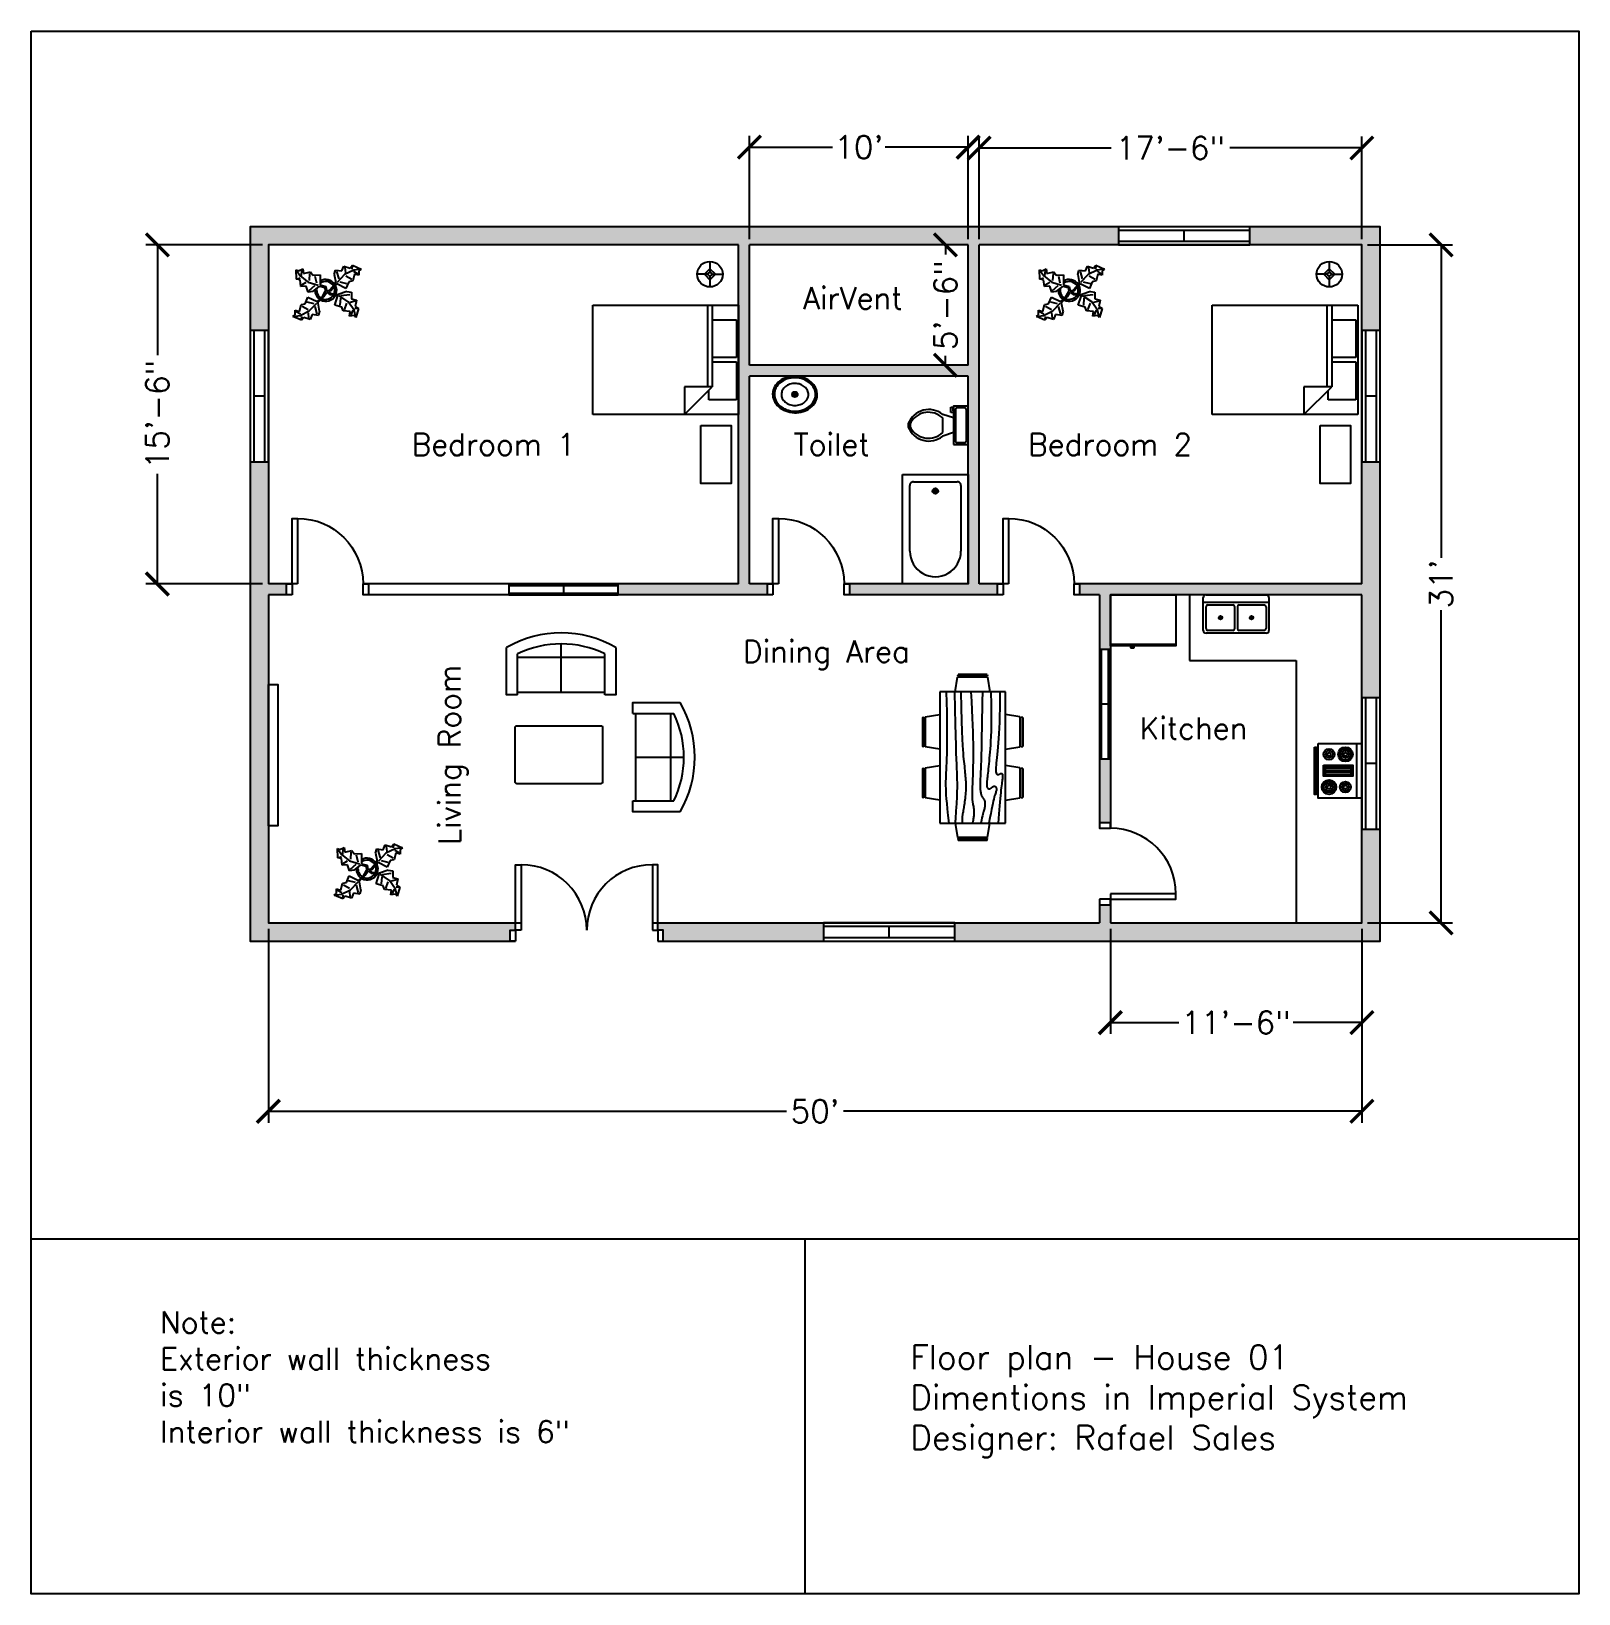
# Model space of a CAD drawing. Header units: inches. Extents: x 2184 to 3034, y 909 to 1766.
import ezdxf

# ---------------------------------------------------------------- set-up
doc = ezdxf.new("R2010")
doc.units = ezdxf.units.IN
for name, color, linetype in [('Blocks', 4, 'Continuous'), ('Dim', 21, 'Continuous'), ('Door', 6, 'Continuous'), ('Hatches', 3, 'Continuous'), ('Text', 2, 'Continuous'), ('Window', 30, 'Continuous')]:
    doc.layers.add(name, color=color, linetype=linetype)
doc.styles.get("Standard").update_dxf_attribs({"font": 'simplex.shx'})
doc.dimstyles.new('Dim', dxfattribs={"dimscale": 5, "dimtxt": 2.5, "dimasz": 2.5, "dimexe": 1.25, "dimexo": 0.625, "dimtad": 0, "dimlunit": 4, "dimtxsty": 'Standard', "dimblk": 'ARCHTICK', "dimcen": 2.5, "dimadec": 0, "dimazin": 0, "dimtfac": 1, "dimtmove": 0, "dimatfit": 3, "dimfxl": 1, "dimarcsym": 0})

# ---------------------------------------------------------------- blocks, each defined once
blk = doc.blocks.new('Door2')
at = {"layer": 'Door'}
for points in [[(-78, 6), (-81, 6), (-81, 42), (-78, 42)], [(-6, 6), (-3, 6), (-3, 42), (-6, 42)], [(-81, 0), (-84, 0), (-84, 6), (-81, 6)], [(-3, 0), (0, 0), (0, 6), (-3, 6)]]:
    blk.add_lwpolyline(points, close=True, dxfattribs=at)
for centre, start, end in [((-78, 6), 0, 90), ((-6, 6), 90, 180)]:
    blk.add_arc(centre, 36, start, end, dxfattribs=at)
blk = doc.blocks.new('Window2')
at = {"layer": 'Window'}
for p, q in [((0, 10), (-72, 10)), ((-72, 10), (-72, 0)), ((0, 0), (0, 10)), ((0, 8), (-72, 8)), ((-72, 2), (0, 2)), ((-72, 0), (0, 0)), ((-36, 2), (-36, 8))]:
    blk.add_line(p, q, dxfattribs=at)
blk = doc.blocks.new('Door1')
at = {"layer": 'Door'}
for points in [[(-6, 6), (-3, 6), (-3, 42), (-6, 42)], [(-45, 0), (-42, 0), (-42, 6), (-45, 6)], [(-3, 0), (0, 0), (0, 6), (-3, 6)]]:
    blk.add_lwpolyline(points, close=True, dxfattribs=at)
blk.add_arc((-6, 6), 36, 90, 180, dxfattribs=at)
blk = doc.blocks.new('Window1')
at = {"layer": 'Window'}
for p, q in [((0, 6), (-60, 6)), ((-60, 6), (-60, 0)), ((0, 5), (-60, 5)), ((-60, 1), (0, 1)), ((-60, 0), (0, 0)), ((-30, 5), (-30, 1)), ((0, 0), (0, 6))]:
    blk.add_line(p, q, dxfattribs=at)
blk = doc.blocks.new('Bath Tub - 26 x 60 in.')
for p, q in [((9, -17), (9, -19)), ((8, -18), (10, -18))]:
    blk.add_line(p, q)
blk.add_lwpolyline([(0, -36), (0, 0), (60, 0), (60, -36)], close=True)
for points in [[(4, -30), (4, -6)], [(6, -4), (42, -4)], [(42, -32), (6, -32)]]:
    blk.add_lwpolyline(points)
for radius in [1.5, 1]:
    blk.add_circle((9, -18), radius)
for centre, radius, start, end in [((5.75, -5.75), 1.77, 81.8699, 188.1301), ((42, -18), 14, 270, 90), ((5.75, -30.25), 1.77, 171.8699, 278.1301)]:
    blk.add_arc(centre, radius, start, end)
blk = doc.blocks.new('Toilet - top')
for p, q in [((-10, -8.5), (-8, -8.5)), ((-10, -9.5), (-10, -8.5)), ((-8, -8.5), (-8, -8)), ((-7, -8), (-7, -9.5)), ((-4, -8), (-6, -14)), ((4, -8), (6, -14)), ((9.5, -6), (9.5, -2)), ((-7, -9.5), (-10, -9.5)), ((4, -14), (-4, -14))]:
    blk.add_line(p, q)
blk.add_lwpolyline([(10.5, -8), (10.5, 0), (-10.5, 0), (-10.5, -8)], close=True)
for points in [[(-9.5, -2), (-9.5, -6)], [(8.5, -1), (-8.5, -1)], [(-8.5, -7), (8.5, -7)]]:
    blk.add_lwpolyline(points)
for centre, radius, start, end in [((-8.62, -1.88), 0.884, 81.8699, 188.1301), ((-8.62, -6.12), 0.884, 171.8699, 278.1301), ((8.62, -1.88), 0.884, 351.8699, 98.1301), ((8.62, -6.12), 0.884, 261.8699, 8.1301), ((3.52, -21.58), 12.17, 141.46911, 247.97143), ((4.2, -21.82), 11.33, 136.36773, 238.94682), ((-3.52, -21.58), 12.17, 292.02843, 38.53071), ((-4.2, -21.82), 11.33, 301.05301, 43.63209), ((0, -27.88), 4, 245.73182, 294.26817), ((0, -29), 4, 254.86053, 285.13947)]:
    blk.add_arc(centre, radius, start, end)
blk = doc.blocks.new('Sink - Oval top')
for p, q in [((-1, 0), (1, 0)), ((0, 1), (0, -1))]:
    blk.add_line(p, q)
at = {"linetype": 'Continuous'}
for points in [[(-12.23, 0.39, 0.117634), (-11.46, -3.36, 0.104469), (-8.88, -6.8, 0.090016), (-5.08, -9.07, 0.08192), (-0.32, -10.02, 0.08192), (4.49, -9.38, 0.090016), (8.42, -7.36, 0.104469), (11.22, -4.09, 0.117634), (12.23, -0.39, 0.117634), (11.46, 3.36, 0.104469), (8.88, 6.8, 0.090016), (5.08, 9.07, 0.08192), (0.32, 10.02, 0.08192), (-4.49, 9.38, 0.090016), (-8.42, 7.36, 0.104469), (-11.22, 4.09, 0.117634)], [(-11.29, 0.16, 0.118622), (-10.52, -3.25, 0.104678), (-8.07, -6.36, 0.089562), (-4.54, -8.37, 0.081185), (-0.13, -9.15, 0.081185), (4.3, -8.49, 0.089562), (7.89, -6.58, 0.104678), (10.42, -3.55, 0.118622), (11.29, -0.16, 0.118622), (10.52, 3.25, 0.104678), (8.07, 6.36, 0.089562), (4.54, 8.37, 0.081185), (0.13, 9.15, 0.081185), (-4.3, 8.49, 0.089562), (-7.89, 6.58, 0.104678), (-10.42, 3.55, 0.118622)], [(-7.42, 0.08, 0.118283), (-6.91, -2.17, 0.104607), (-5.29, -4.21, 0.089718), (-2.97, -5.53, 0.081436), (-0.07, -6.04, 0.081436), (2.84, -5.59, 0.089718), (5.2, -4.33, 0.104607), (6.86, -2.32, 0.118283), (7.42, -0.08, 0.118283), (6.91, 2.17, 0.104607), (5.29, 4.21, 0.089718), (2.97, 5.53, 0.081436), (0.07, 6.04, 0.081436), (-2.84, 5.59, 0.089718), (-5.2, 4.33, 0.104607), (-6.86, 2.32, 0.118283)]]:
    blk.add_lwpolyline(points, format="xyb", close=True, dxfattribs=at)
for radius in [1.5, 1]:
    blk.add_circle((0, 0), radius)
blk = doc.blocks.new('Dining Set - 36 x 72 in.')
at = {"linetype": 'Continuous'}
for p, q in [((-22.2343, 26.00059), (-23.4847, 17.99762)), ((-22.2304, 26), (-5.7608, 26)), ((-22, 27.5), (-22.1562, 26.50042)), ((-5.8416, 26.5), (-22.1534, 26.5)), ((-22, 27.5), (-6, 27.5)), ((-5.8437, 26.49966), (-6, 27.5)), ((-4.5152, 17.99762), (-5.7655, 25.99926)), ((5.7657, 26.00059), (4.5153, 17.99762)), ((5.7696, 26), (22.2392, 26)), ((6, 27.5), (5.8438, 26.50042)), ((22.1584, 26.5), (5.8466, 26.5)), ((6, 27.5), (22, 27.5)), ((22.1563, 26.49966), (22, 27.5)), ((23.4848, 17.99762), (22.2345, 25.99926)), ((36, 18), (-36, 18)), ((-36, 18), (-36, -18)), ((36, -18), (36, 18)), ((-44.0006, 8.23428), (-35.9976, 9.48474)), ((44.0006, 8.23428), (35.9976, 9.48474)), ((-45.5, 8), (-44.5004, 8.15617)), ((-45.5, 8), (-45.5, -8)), ((-44.5, -8.15843), (-44.5, 8.15338)), ((-44, 8.23041), (-44, -8.23915)), ((44, 8.23041), (44, -8.23915)), ((44.5, -8.15843), (44.5, 8.15338)), ((45.5, 8), (44.5005, 8.15617)), ((45.5, 8), (45.5, -8)), ((-44.4997, -8.15631), (-45.5, -8)), ((-35.9976, -9.48476), (-43.9993, -8.2345)), ((35.9976, -9.48476), (43.9993, -8.2345)), ((44.4997, -8.15631), (45.5, -8)), ((-36, -18), (36, -18)), ((-22.2343, -26.0006), (-23.4847, -17.99762)), ((-4.5152, -17.99762), (-5.7655, -25.99928)), ((5.7657, -26.0006), (4.5153, -17.99762)), ((23.4848, -17.99762), (22.2345, -25.99928)), ((-22.2304, -26), (-5.7608, -26)), ((-22, -27.5), (-22.1562, -26.50044)), ((-5.8416, -26.5), (-22.1534, -26.5)), ((-22, -27.5), (-6, -27.5)), ((-5.8437, -26.49967), (-6, -27.5)), ((5.7696, -26), (22.2392, -26)), ((6, -27.5), (5.8438, -26.50044)), ((22.1584, -26.5), (5.8466, -26.5)), ((6, -27.5), (22, -27.5)), ((22.1563, -26.49967), (22, -27.5))]:
    blk.add_line(p, q, dxfattribs=at)
for points in [[(-36, 15), (-31.1772, 14.97754), (-26.8079, 14.91406), (-22.8538, 14.81543), (-19.276, 14.6875), (-16.0362, 14.53613), (-13.0957, 14.36718), (-10.4159, 14.18652), (-7.9583, 14), (-5.6904, 13.81315), (-3.6035, 13.63021), (-1.6954, 13.45508), (0.0365, 13.29166), (1.5945, 13.14388), (2.9811, 13.01562), (4.1988, 12.9108), (5.25, 12.83333), (6.1393, 12.78613), (6.8802, 12.76823), (7.4883, 12.77767), (7.9792, 12.8125), (8.3685, 12.87077), (8.6719, 12.95052), (8.9049, 13.0498), (9.0833, 13.16666), (9.2205, 13.29899), (9.3216, 13.44401), (9.3895, 13.59879), (9.4271, 13.76041), (9.4373, 13.92594), (9.4232, 14.09245), (9.3875, 14.257), (9.3333, 14.41666), (9.2638, 14.56917), (9.1836, 14.71484), (9.0975, 14.85465), (9.0104, 14.98958), (8.9272, 15.1206), (8.8529, 15.2487), (8.7922, 15.37483), (8.75, 15.5), (8.7305, 15.62467), (8.7344, 15.74739), (8.7617, 15.86621), (8.8125, 15.97916), (8.8867, 16.08431), (8.9844, 16.17968), (9.1055, 16.26334), (9.25, 16.33333), (9.4189, 16.38802), (9.6172, 16.42708), (9.8506, 16.45052), (10.125, 16.45833), (10.4463, 16.45052), (10.8203, 16.42708), (11.2529, 16.38802), (11.75, 16.33333), (12.3184, 16.26318), (12.9694, 16.17838), (13.7151, 16.07991), (14.5677, 15.96875), (15.5395, 15.84586), (16.6426, 15.71224), (17.8893, 15.56884), (19.2917, 15.41666), (20.859, 15.25667), (22.5879, 15.08984), (24.4721, 14.91715), (26.5052, 14.73958), (28.6809, 14.5581), (30.9929, 14.3737), (33.4347, 14.18733), (36, 14)], [(-36, 10), (-28.9766, 10.14274), (-23.1725, 10.20442), (-18.4241, 10.19775), (-14.5677, 10.13541), (-11.4399, 10.03011), (-8.877, 9.89453), (-6.7154, 9.74137), (-4.7917, 9.58333), (-2.9698, 9.43082), (-1.2246, 9.28515), (0.4415, 9.14534), (2.026, 9.01041), (3.5266, 8.87939), (4.9408, 8.7513), (6.266, 8.62516), (7.5, 8.5), (8.6411, 8.37549), (9.6914, 8.2539), (10.6538, 8.13818), (11.5312, 8.03125), (12.3267, 7.93603), (13.043, 7.85547), (13.6831, 7.79248), (14.25, 7.75), (14.7471, 7.7303), (15.1797, 7.73307), (15.5537, 7.75732), (15.875, 7.80208), (16.1494, 7.86637), (16.3828, 7.94922), (16.5811, 8.04964), (16.75, 8.16666), (16.8944, 8.29915), (17.0143, 8.44531), (17.1089, 8.60319), (17.1771, 8.77083), (17.218, 8.94629), (17.2305, 9.1276), (17.2137, 9.31282), (17.1667, 9.5), (17.0895, 9.6875), (16.987, 9.875), (16.8649, 10.0625), (16.7292, 10.25), (16.5856, 10.4375), (16.4401, 10.625), (16.2985, 10.8125), (16.1667, 11), (16.05, 11.18733), (15.9518, 11.3737), (15.8752, 11.5581), (15.8229, 11.73958), (15.798, 11.91715), (15.8034, 12.08984), (15.842, 12.25667), (15.9167, 12.41666), (16.0295, 12.56836), (16.1784, 12.70833), (16.3605, 12.83268), (16.5729, 12.9375), (16.8127, 13.01888), (17.0768, 13.07291), (17.3625, 13.0957), (17.6667, 13.08333), (17.9894, 13.03312), (18.3418, 12.94726), (18.7382, 12.82918), (19.1927, 12.68229), (19.7195, 12.51001), (20.3327, 12.31575), (21.0465, 12.10294), (21.875, 11.875), (22.8357, 11.63354), (23.959, 11.37304), (25.2786, 11.08618), (26.8282, 10.76562), (28.6414, 10.40405), (30.752, 9.99414), (33.1936, 9.52856), (36, 9)], [(-36, 5.5), (-30.7157, 5.3348), (-26.069, 5.20963), (-21.9946, 5.11767), (-18.4271, 5.05208), (-15.3009, 5.00602), (-12.5508, 4.97265), (-10.1112, 4.94515), (-7.9167, 4.91666), (-5.909, 4.88167), (-4.0586, 4.83984), (-2.3429, 4.79215), (-0.7396, 4.73958), (0.7739, 4.6831), (2.22, 4.6237), (3.6213, 4.56233), (5, 4.5), (6.373, 4.43782), (7.7344, 4.3776), (9.0723, 4.32129), (10.375, 4.27083), (11.6309, 4.22819), (12.8281, 4.19531), (13.9551, 4.17415), (15, 4.16666), (15.954, 4.17448), (16.819, 4.19791), (17.6001, 4.23698), (18.3021, 4.29166), (18.9299, 4.36198), (19.4883, 4.44791), (19.9823, 4.54948), (20.4167, 4.66666), (20.7969, 4.79899), (21.1302, 4.94401), (21.4245, 5.09879), (21.6875, 5.26041), (21.9271, 5.42594), (22.1511, 5.59245), (22.3672, 5.757), (22.5834, 5.91666), (22.8065, 6.06868), (23.0404, 6.21093), (23.2879, 6.34147), (23.5521, 6.45833), (23.8358, 6.55957), (24.142, 6.64323), (24.4735, 6.70735), (24.8334, 6.75), (25.2235, 6.76969), (25.642, 6.76692), (26.0858, 6.74267), (26.5521, 6.69791), (27.0379, 6.63362), (27.5404, 6.55078), (28.0565, 6.45036), (28.5834, 6.33333), (29.1242, 6.19987), (29.7071, 6.04687), (30.3661, 5.87044), (31.1354, 5.66666), (32.0493, 5.43164), (33.142, 5.16146), (34.4475, 4.85221), (36, 4.5)], [(-36, -1), (-30.7915, -0.6591), (-26.0195, -0.38216), (-21.6519, -0.16284), (-17.6563, 0.00521), (-14.0005, 0.12833), (-10.6523, 0.21289), (-7.5796, 0.26522), (-4.75, 0.29166), (-2.134, 0.29793), (0.2878, 0.28711), (2.5317, 0.26163), (4.6146, 0.22396), (6.5529, 0.17651), (8.3633, 0.12174), (10.0623, 0.06209), (11.6667, 0), (13.1899, -0.06201), (14.6341, -0.1211), (15.9982, -0.17432), (17.2813, -0.21875), (18.4823, -0.25147), (19.6003, -0.26953), (20.6343, -0.27002), (21.5834, -0.25), (22.4481, -0.20768), (23.2357, -0.14584), (23.9549, -0.06836), (24.6146, 0.02083), (25.2235, 0.11784), (25.7904, 0.21875), (26.3241, 0.31966), (26.8334, 0.41666), (27.3265, 0.50618), (27.8099, 0.58593), (28.2894, 0.65397), (28.7709, 0.70833), (29.2601, 0.74707), (29.763, 0.76823), (30.2855, 0.76985), (30.8334, 0.75), (31.4088, 0.70784), (31.9994, 0.64713), (32.589, 0.57275), (33.1615, 0.48958), (33.7008, 0.4025), (34.1908, 0.3164), (34.6153, 0.23616), (34.9584, 0.16666), (35.2099, 0.11165), (35.3848, 0.07031), (35.504, 0.04069), (35.5886, 0.02083), (35.6594, 0.00879), (35.7377, 0.0026), (35.8442, 0.00032), (36, 0)], [(-36, -6.5), (-27.1843, -6.31267), (-20.084, -6.1263), (-14.469, -5.9419), (-10.1094, -5.76042), (-6.7752, -5.58285), (-4.2363, -5.41016), (-2.2629, -5.24333), (-0.625, -5.08334), (0.8708, -4.93099), (2.2715, -4.78646), (3.5872, -4.64974), (4.8281, -4.52084), (6.0046, -4.39974), (7.127, -4.28646), (8.2053, -4.18099), (9.25, -4.08334), (10.2705, -3.99382), (11.2734, -3.91407), (12.2647, -3.84603), (13.25, -3.79167), (14.2354, -3.75293), (15.2266, -3.73177), (16.2295, -3.73015), (17.25, -3.75), (18.2912, -3.79248), (19.3451, -3.85547), (20.4009, -3.93604), (21.4479, -4.03125), (22.4754, -4.13819), (23.4727, -4.25391), (24.4289, -4.37549), (25.3334, -4.5), (26.1785, -4.62492), (26.9694, -4.74935), (27.7145, -4.87281), (28.4219, -4.99479), (29.1, -5.11483), (29.7572, -5.23242), (30.4016, -5.34709), (31.0417, -5.45834), (31.6837, -5.56437), (32.3262, -5.65821), (32.9658, -5.73153), (33.599, -5.77604), (34.2224, -5.78345), (34.8327, -5.74545), (35.4264, -5.65373), (36, -5.5)], [(-36, -10), (-26.4022, -9.81299), (-18.4675, -9.62891), (-11.9839, -9.45069), (-6.7396, -9.28125), (-2.5226, -9.12354), (0.8789, -8.98047), (3.6769, -8.85498), (6.0833, -8.75), (8.2767, -8.66765), (10.3021, -8.60677), (12.1712, -8.56543), (13.8958, -8.54167), (15.4876, -8.53353), (16.9583, -8.53907), (18.3197, -8.55632), (19.5834, -8.58334), (20.7616, -8.61841), (21.8685, -8.66081), (22.9188, -8.71004), (23.9271, -8.76563), (24.9081, -8.82707), (25.8763, -8.89388), (26.8465, -8.96558), (27.8334, -9.04167), (28.8474, -9.12118), (29.8828, -9.20117), (30.93, -9.27824), (31.9792, -9.34896), (33.0205, -9.40991), (34.0443, -9.45768), (35.0407, -9.48885), (36, -9.5)], [(-36, -14.5), (-30.0881, -14.33513), (-25.0332, -14.21224), (-20.7312, -14.12647), (-17.0781, -14.07292), (-13.97, -14.04671), (-11.3027, -14.04297), (-8.9724, -14.05681), (-6.875, -14.08334), (-4.9224, -14.11833), (-3.0905, -14.16016), (-1.3709, -14.20785), (0.2448, -14.26042), (1.7647, -14.3169), (3.1973, -14.3763), (4.5507, -14.43767), (5.8333, -14.5), (7.0554, -14.5621), (8.235, -14.62175), (9.3922, -14.67652), (10.5469, -14.72396), (11.7192, -14.76164), (12.929, -14.78711), (14.1965, -14.79794), (15.5417, -14.79167), (16.9933, -14.76424), (18.6152, -14.70508), (20.4804, -14.60197), (22.6615, -14.44271), (25.2312, -14.21509), (28.2624, -13.9069), (31.8277, -13.50594), (36, -13)]]:
    blk.add_lwpolyline(points, dxfattribs=at)
blk = doc.blocks.new('Plant - Rubber or Philodendron')
at = {"linetype": 'Continuous'}
for p, q in [((-16.2005, 11.4774), (-13.9899, 8.1064)), ((-16.2005, 11.4774), (-14.8639, 10.7964)), ((-16.0159, 6.3329), (-16.2005, 11.4774)), ((-14.8639, 10.7964), (-12.6195, 11.8975)), ((-13.3174, 8.325), (-13.0735, 11.0065)), ((-12.6195, 11.8975), (-12.1909, 9.4345)), ((-12.1909, 9.4345), (-8.3829, 10.3)), ((-8.8369, 9.409), (-9.0894, 5.6095)), ((-8.3829, 10.3), (-7.0549, 8.501)), ((-7.0549, 8.501), (-3.0284, 8.6941)), ((-3.0284, 8.6941), (-3.0709, 3.1041)), ((4.6914, 8.8812), (5.3859, 11.2828)), ((4.6914, 8.8812), (5.5014, 4.4831)), ((5.3859, 11.2828), (8.8871, 10.7908)), ((5.9878, 10.4842), (7.1971, 6.3869)), ((10.3916, 8.7942), (6.2847, 4.4028)), ((8.8871, 10.7908), (9.9809, 13.4933)), ((9.9809, 13.4933), (13.3837, 12.301)), ((15.3859, 11.3055), (10.3916, 8.7942)), ((10.5828, 12.6946), (10.8893, 9.7953)), ((13.3837, 12.301), (14.68, 13.9039)), ((14.5816, 13.2037), (14.3848, 11.8033)), ((14.68, 13.9039), (19.3848, 11.8146)), ((15.7909, 9.1065), (14.8995, 5.3044)), ((15.2875, 10.6053), (17.5907, 9.2105)), ((19.3848, 11.8146), (15.3859, 11.3055)), ((18.1925, 8.4119), (15.7909, 9.1065)), ((19.3848, 11.8146), (18.1868, 10.9119)), ((18.1868, 10.9119), (18.1925, 8.4119)), ((-14.0069, 5.8704), (-16.0159, 6.3329)), ((-15.3434, 6.5514), (-13.9984, 6.9884)), ((-13.5868, 2.2894), (-14.0069, 5.8704)), ((-13.9899, 8.1064), (-9.5434, 4.7185)), ((-10.6784, 2.491), (-13.5868, 2.2894)), ((-13.1329, 3.1804), (-10.6614, 4.727)), ((-9.5858, -0.8715), (-10.6784, 2.491)), ((-9.5434, 4.7185), (-4.1917, 2.9888)), ((-9.1318, 0.0195), (-5.9793, 2.9025)), ((-7.1228, -0.443), (-3.5248, 2.2131)), ((-4.8529, 4.012), (-5.7184, 7.82)), ((-3.5248, 2.2131), (-3.3011, 2.4355)), ((-3.3011, 2.4355), (-0.5306, 1.7947)), ((-3.0709, 3.1041), (0.0797, 2.3163)), ((-0.5306, 1.7947), (-0.2255, -0.5527)), ((-0.5306, 1.7947), (-0.5306, 1.7947)), ((0.0797, 2.3163), (0.4866, -0.031)), ((0.4866, -0.031), (2.1141, 0.2298)), ((2.1141, 0.2298), (5.4346, 3.9146)), ((6.1032, 3.6844), (2.8262, -0.031)), ((5.4346, 3.9146), (5.5014, 4.4831)), ((11.1089, 1.1958), (6.1032, 3.6844)), ((7.7005, 4.8881), (11.5025, 3.9967)), ((14.2977, 6.1031), (10.9934, 7.9956)), ((12.7005, 4.8994), (11.1089, 1.1958)), ((14.8995, 5.3044), (12.7005, 4.8994)), ((-14.4141, -11.4699), (-13.5228, -7.6679)), ((-13.5228, -7.6679), (-11.3237, -7.2629)), ((-12.921, -8.4665), (-9.6166, -10.359)), ((-11.3237, -7.2629), (-9.7321, -3.5593)), ((-6.3237, -7.2516), (-10.1257, -6.3602)), ((-9.7321, -3.5593), (-4.7264, -6.0479)), ((-7.1228, -0.443), (-9.5858, -0.8715)), ((-9.0148, -11.1577), (-4.9047, -6.8122)), ((-2.019, -3.6148), (-4.7264, -6.0479)), ((-4.1246, -6.8466), (-4.0579, -6.2781)), ((-3.3146, -11.2447), (-4.1246, -6.8466)), ((-4.0579, -6.2781), (-0.9375, -3.1608)), ((-2.019, -3.6148), (-0.2255, -0.5527)), ((-0.9375, -3.1608), (0.5883, -0.8135)), ((0.5883, -0.8135), (2.2447, -2.0916)), ((2.8262, -0.031), (1.3003, -0.5527)), ((1.3003, -0.5527), (2.4193, -1.4655)), ((2.2447, -2.0916), (6.7108, -2.6626)), ((2.4193, -1.4655), (6.895, -2.1175)), ((4.943, -7.9659), (6.7108, -2.6626)), ((8.8321, -9.0266), (4.943, -7.9659)), ((11.6605, -0.5413), (6.895, -2.1175)), ((12.3677, -6.1981), (7.219, -2.6772)), ((8.125, -4.0768), (7.7715, -7.9659)), ((8.3544, -2.7453), (13.1973, -2.1704)), ((10.2463, -10.4408), (11.6605, -6.9053)), ((11.6605, -0.5413), (14.1354, -0.8948)), ((15.5496, -10.7943), (12.3677, -6.1981)), ((16.2567, -5.8446), (13.4283, -6.5517)), ((14.1354, -0.8948), (14.1354, -4.4304)), ((14.1354, -4.4304), (16.9638, -5.1375)), ((16.9638, -5.1375), (16.2567, -8.673)), ((-18.008, -14.1781), (-16.8101, -13.2754)), ((-18.008, -14.1781), (-14.0091, -13.669)), ((-13.3032, -16.2674), (-18.008, -14.1781)), ((-16.8157, -10.7754), (-14.4141, -11.4699)), ((-16.8101, -13.2754), (-16.8157, -10.7754)), ((-13.9107, -12.9688), (-16.2139, -11.574)), ((-14.0091, -13.669), (-9.0148, -11.1577)), ((-12.0069, -14.6645), (-13.3032, -16.2674)), ((-13.2048, -15.5672), (-13.008, -14.1668)), ((-8.6042, -15.8568), (-12.0069, -14.6645)), ((-9.206, -15.0581), (-9.5126, -12.1588)), ((-7.5103, -13.1543), (-8.6042, -15.8568)), ((-4.0092, -13.6463), (-7.5103, -13.1543)), ((-4.611, -12.8477), (-5.8203, -8.7504)), ((-3.3146, -11.2447), (-4.0092, -13.6463)), ((9.5392, -11.1479), (8.8321, -9.0266)), ((13.4283, -11.5015), (9.5392, -11.1479)), ((13.0748, -13.9763), (13.4283, -11.5015)), ((15.5496, -13.6228), (13.0748, -13.9763)), ((14.8425, -10.7943), (13.7819, -13.2692)), ((16.6103, -14.6834), (15.5496, -10.7943)), ((16.6103, -14.6834), (15.5496, -13.6228)), ((17.3174, -9.7337), (15.9032, -9.7337)), ((16.2567, -8.673), (18.0245, -9.7337)), ((18.0245, -9.7337), (16.6103, -14.6834))]:
    blk.add_line(p, q, dxfattribs=at)
for centre, radius, start, end in [((0.0308, 0.1664), 6, 178.6147, 235.1169), ((0.0308, 0.1664), 5, 168.1647, 238.6725), ((0, 0), 6.1275, 34.37569, 120.1028), ((-0.0601, -0.2075), 5.2461, 33.82192, 124.9414), ((-0.2664, 0.1682), 5.2775, 338.4094, 20.03007), ((-0.098, 0.1364), 6.1288, 341.2017, 26.09184), ((-0.0234, 0.3825), 6.1492, 242.5812, 331.2714), ((-0.1102, 0.4886), 5.2883, 247.3711, 327.472)]:
    blk.add_arc(centre, radius, start, end, dxfattribs=at)
blk = doc.blocks.new('Sofa - Roundback Loveseat 5 ft.')
at = {"linetype": 'Continuous'}
for p, q in [((0, -32.44198), (0, -5.99998)), ((-24, -33.99998), (-24, -11.46958)), ((-23.9998, -13.38178), (23.99986, -13.38178)), ((24.00004, -33.99998), (24.00004, -11.46958)), ((-24, -32.44198), (24.00004, -32.44198))]:
    blk.add_line(p, q, dxfattribs=at)
for points in [[(-24, -33.99998), (-30, -33.99998), (-30, -7.99998)], [(30.00004, -7.99998), (30.00004, -33.99998), (24.00004, -33.99998)]]:
    blk.add_lwpolyline(points, dxfattribs=at)
for centre, radius, start, end in [((0, -60.24998), 60.24998, 60.13715, 119.8628), ((0, -61.38438), 55.38444, 64.32083, 115.6792)]:
    blk.add_arc(centre, radius, start, end, dxfattribs=at)
blk = doc.blocks.new('Range-Oven - 30 in top')
for p, q in [((0, -3), (30, -3)), ((12, -6), (18, -6)), ((13, -20), (13, -6)), ((14, -6), (14, -20)), ((15, -20), (15, -6)), ((16, -6), (16, -20)), ((17, -20), (17, -6)), ((6, -24), (6, -25)), ((8, -25), (8, -24)), ((18, -20), (12, -20)), ((22, -25), (22, -24)), ((24, -24), (24, -25))]:
    blk.add_line(p, q)
for points in [[(0, -24), (0, 0), (30, 0), (30, -24)], [(12, -21), (12, -5), (18, -5), (18, -21)], [(2, -26), (2, -25), (28, -25), (28, -26)]]:
    blk.add_lwpolyline(points, close=True)
for centre, radius in [((6, -9), 4), ((6, -9), 3), ((6, -9), 2), ((6, -9), 1), ((24, -9), 3), ((24, -9), 2), ((24, -9), 1), ((6, -18), 3), ((6, -18), 2), ((6, -18), 1), ((24, -18), 4), ((24, -18), 3), ((24, -18), 2), ((24, -18), 1)]:
    blk.add_circle(centre, radius)
blk = doc.blocks.new('Refrigerator-2 door - 36 in top')
for p, q in [((0, -26.999999), (36, -26.999999)), ((11, -27.999999), (11, -28.999999)), ((11, -28.999999), (13, -28.999999)), ((12, -26.999999), (12, -28.999999)), ((13, -28.999999), (13, -27.999999))]:
    blk.add_line(p, q)
blk.add_lwpolyline([(0, -27.999999), (0, 0), (36, 0), (36, -27.999999)], close=True)
blk = doc.blocks.new('Sink-double - 36 in top')
for p, q in [((-18, -4), (18, -4)), ((-0.75, -18.5), (-0.75, -6.5)), ((0.75, -6.5), (0.75, -18.5))]:
    blk.add_line(p, q)
for points in [[(-16.5, 0), (16.5, 0)], [(-18, -19.5), (-18, -1.5)], [(-16.5, -18.5), (-16.5, -6.5)], [(-15.5, -5.5), (-1.75, -5.5)], [(1.75, -5.5), (15.5, -5.5)], [(16.5, -6.5), (16.5, -18.5)], [(18, -1.5), (18, -19.5)], [(16.5, -21), (-16.5, -21)], [(-1.75, -19.5), (-15.5, -19.5)], [(15.5, -19.5), (1.75, -19.5)]]:
    blk.add_lwpolyline(points)
for centre, radius in [((-8.5, -12.5), 1), ((-8.5, -12.5), 0.5), ((8.5, -12.5), 1), ((8.5, -12.5), 0.5)]:
    blk.add_circle(centre, radius)
for centre, radius, start, end in [((-16.5, -1.5), 1.5, 90, 180), ((16.5, -1.5), 1.5, 0, 90), ((-15.5, -6.5), 1, 90, 180), ((-1.75, -6.5), 1, 0, 90), ((1.75, -6.5), 1, 90, 180), ((15.5, -6.5), 1, 0, 90), ((-16.5, -19.5), 1.5, 180, 270), ((-15.5, -18.5), 1, 180, 270), ((-1.75, -18.5), 1, 270, 0), ((1.75, -18.5), 1, 180, 270), ((15.5, -18.5), 1, 270, 0), ((16.5, -19.5), 1.5, 270, 0)]:
    blk.add_arc(centre, radius, start, end)
blk = doc.blocks.new('Bed - Queen')
at = {"linetype": 'Continuous'}
for p, q in [((0, -80.00003), (0, 0)), ((0, 0), (59.99999, 0)), ((59.99999, 0), (59.99999, -80.00003)), ((7.99999, -1.2), (28.79998, -1.2)), ((7.99999, -14.4), (7.99999, -1.2)), ((28.79998, -1.2), (28.79998, -14.4)), ((31.19999, -1.2), (51.99999, -1.2)), ((31.19999, -14.4), (31.19999, -1.2)), ((51.99999, -1.2), (51.99999, -16.4)), ((0, -14.4), (44.8, -14.4)), ((44.8, -16.8), (0, -16.8)), ((59.99999, -29.6), (44.8, -14.4)), ((44.8, -14.4), (44.8, -29.6)), ((51.99999, -16.4), (46.79936, -16.4)), ((44.8, -29.6), (59.99999, -29.6)), ((59.99999, -80.00003), (0, -80.00003))]:
    blk.add_line(p, q, dxfattribs=at)
blk = doc.blocks.new('Lamp - Table')
at = {"linetype": 'Continuous'}
for p, q in [((-1, 0), (-7, 0)), ((0, 3), (-3, 0)), ((-3, 0), (0, -3)), ((0, 7), (0, 1)), ((3, 0), (0, 3)), ((0, -3), (3, 0)), ((1, 0), (7, 0)), ((0, -1), (0, -7))]:
    blk.add_line(p, q, dxfattribs=at)
for radius in [7, 1]:
    blk.add_circle((0, 0), radius, dxfattribs=at)
blk = doc.blocks.new('_ArchTick')
at = {"color": 0, "linetype": 'ByBlock', "const_width": 0.15}
blk.add_lwpolyline([(-0.5, -0.5), (0.5, 0.5)], dxfattribs=at)
blk = doc.blocks.new('*D17')
at = {"layer": 'Defpoints', "color": 0, "transparency": 16777216}
for p in [(2314.48, 1648.99), (2253.57, 1462.99), (2314.48, 1462.99)]:
    blk.add_point(p, dxfattribs=at)
at = {"layer": 'Dim', "color": 0, "lineweight": -2, "transparency": 16777216}
for p, q in [((2311.35, 1648.99), (2247.32, 1648.99)), ((2253.57, 1648.99), (2253.57, 1588.58)), ((2253.57, 1462.99), (2253.57, 1523.4)), ((2311.35, 1462.99), (2247.32, 1462.99))]:
    blk.add_line(p, q, dxfattribs=at)
at = {"layer": 'Dim', "color": 0, "lineweight": -2, "transparency": 16777216, "xscale": 12.5, "yscale": 12.5, "zscale": 12.5}
for p, rotation in [((2253.57, 1648.99), 90), ((2253.57, 1462.99), 270)]:
    blk.add_blockref('_ArchTick', p, dxfattribs=dict(at, rotation=rotation))
at = {"layer": 'Dim', "color": 0, "transparency": 16777216, "insert": (2253.57, 1555.99), "char_height": 12.5, "attachment_point": 5, "rotation": 90}
blk.add_mtext('15\'-6"', dxfattribs=at)
blk = doc.blocks.new('*D18')
at = {"layer": 'Defpoints', "color": 0, "transparency": 16777216}
for p in [(2314.48, 1276.99), (2914.48, 1276.99), (2914.48, 1173.69)]:
    blk.add_point(p, dxfattribs=at)
at = {"layer": 'Dim', "color": 0, "lineweight": -2, "transparency": 16777216}
for p, q in [((2314.48, 1273.87), (2314.48, 1167.44)), ((2914.48, 1273.87), (2914.48, 1167.44)), ((2314.48, 1173.69), (2598.85, 1173.69)), ((2914.48, 1173.69), (2630.1, 1173.69))]:
    blk.add_line(p, q, dxfattribs=at)
at = {"layer": 'Dim', "color": 0, "lineweight": -2, "transparency": 16777216, "xscale": 12.5, "yscale": 12.5, "zscale": 12.5, "rotation": 180}
blk.add_blockref('_ArchTick', (2314.48, 1173.69), dxfattribs=at)
at = {"layer": 'Dim', "color": 0, "lineweight": -2, "transparency": 16777216, "xscale": 12.5, "yscale": 12.5, "zscale": 12.5}
blk.add_blockref('_ArchTick', (2914.48, 1173.69), dxfattribs=at)
at = {"layer": 'Dim', "color": 0, "transparency": 16777216, "insert": (2614.48, 1173.69), "char_height": 12.5, "attachment_point": 5}
blk.add_mtext("50'", dxfattribs=at)
blk = doc.blocks.new('*D19')
at = {"layer": 'Defpoints', "color": 0, "transparency": 16777216}
for p in [(2914.48, 1702.18), (2704.48, 1648.99), (2914.48, 1648.99)]:
    blk.add_point(p, dxfattribs=at)
at = {"layer": 'Dim', "color": 0, "lineweight": -2, "transparency": 16777216}
for p, q in [((2704.48, 1652.12), (2704.48, 1708.43)), ((2914.48, 1652.12), (2914.48, 1708.43)), ((2704.48, 1702.18), (2776.89, 1702.18)), ((2914.48, 1702.18), (2842.07, 1702.18))]:
    blk.add_line(p, q, dxfattribs=at)
at = {"layer": 'Dim', "color": 0, "lineweight": -2, "transparency": 16777216, "xscale": 12.5, "yscale": 12.5, "zscale": 12.5, "rotation": 180}
blk.add_blockref('_ArchTick', (2704.48, 1702.18), dxfattribs=at)
at = {"layer": 'Dim', "color": 0, "lineweight": -2, "transparency": 16777216, "xscale": 12.5, "yscale": 12.5, "zscale": 12.5}
blk.add_blockref('_ArchTick', (2914.48, 1702.18), dxfattribs=at)
at = {"layer": 'Dim', "color": 0, "transparency": 16777216, "insert": (2809.48, 1702.18), "char_height": 12.5, "attachment_point": 5}
blk.add_mtext('17\'-6"', dxfattribs=at)
blk = doc.blocks.new('*D20')
at = {"layer": 'Defpoints', "color": 0, "transparency": 16777216}
for p in [(2698.48, 1702.68), (2578.48, 1648.99), (2698.48, 1648.99)]:
    blk.add_point(p, dxfattribs=at)
at = {"layer": 'Dim', "color": 0, "lineweight": -2, "transparency": 16777216}
for p, q in [((2578.48, 1652.12), (2578.48, 1708.93)), ((2698.48, 1652.12), (2698.48, 1708.93)), ((2578.48, 1702.68), (2624.04, 1702.68)), ((2698.48, 1702.68), (2652.91, 1702.68))]:
    blk.add_line(p, q, dxfattribs=at)
at = {"layer": 'Dim', "color": 0, "lineweight": -2, "transparency": 16777216, "xscale": 12.5, "yscale": 12.5, "zscale": 12.5, "rotation": 180}
blk.add_blockref('_ArchTick', (2578.48, 1702.68), dxfattribs=at)
at = {"layer": 'Dim', "color": 0, "lineweight": -2, "transparency": 16777216, "xscale": 12.5, "yscale": 12.5, "zscale": 12.5}
blk.add_blockref('_ArchTick', (2698.48, 1702.68), dxfattribs=at)
at = {"layer": 'Dim', "color": 0, "transparency": 16777216, "insert": (2638.48, 1702.68), "char_height": 12.5, "attachment_point": 5}
blk.add_mtext("10'", dxfattribs=at)
blk = doc.blocks.new('*D21')
at = {"layer": 'Defpoints', "color": 0, "transparency": 16777216}
for p in [(2698.48, 1648.99), (2686.01, 1582.99), (2698.48, 1582.99)]:
    blk.add_point(p, dxfattribs=at)
at = {"layer": 'Dim', "color": 0, "lineweight": -2, "transparency": 16777216}
for p, q in [((2695.35, 1648.99), (2679.76, 1648.99)), ((2686.01, 1648.99), (2686.01, 1643.82)), ((2686.01, 1582.99), (2686.01, 1588.16)), ((2695.35, 1582.99), (2679.76, 1582.99))]:
    blk.add_line(p, q, dxfattribs=at)
at = {"layer": 'Dim', "color": 0, "lineweight": -2, "transparency": 16777216, "xscale": 12.5, "yscale": 12.5, "zscale": 12.5}
for p, rotation in [((2686.01, 1648.99), 90), ((2686.01, 1582.99), 270)]:
    blk.add_blockref('_ArchTick', p, dxfattribs=dict(at, rotation=rotation))
at = {"layer": 'Dim', "color": 0, "transparency": 16777216, "insert": (2686.01, 1615.99), "char_height": 12.5, "attachment_point": 5, "rotation": 90}
blk.add_mtext('5\'-6"', dxfattribs=at)
blk = doc.blocks.new('*D22')
at = {"layer": 'Defpoints', "color": 0, "transparency": 16777216}
for p in [(2776.48, 1276.99), (2914.48, 1276.99), (2914.48, 1222.35)]:
    blk.add_point(p, dxfattribs=at)
at = {"layer": 'Dim', "color": 0, "lineweight": -2, "transparency": 16777216}
for p, q in [((2776.48, 1273.87), (2776.48, 1216.1)), ((2914.48, 1273.87), (2914.48, 1216.1)), ((2776.48, 1222.35), (2814.08, 1222.35)), ((2914.48, 1222.35), (2876.88, 1222.35))]:
    blk.add_line(p, q, dxfattribs=at)
at = {"layer": 'Dim', "color": 0, "lineweight": -2, "transparency": 16777216, "xscale": 12.5, "yscale": 12.5, "zscale": 12.5, "rotation": 180}
blk.add_blockref('_ArchTick', (2776.48, 1222.35), dxfattribs=at)
at = {"layer": 'Dim', "color": 0, "lineweight": -2, "transparency": 16777216, "xscale": 12.5, "yscale": 12.5, "zscale": 12.5}
blk.add_blockref('_ArchTick', (2914.48, 1222.35), dxfattribs=at)
at = {"layer": 'Dim', "color": 0, "transparency": 16777216, "insert": (2845.48, 1222.35), "char_height": 12.5, "attachment_point": 5}
blk.add_mtext('11\'-6"', dxfattribs=at)
blk = doc.blocks.new('*D23')
at = {"layer": 'Defpoints', "color": 0, "transparency": 16777216}
for p in [(2914.48, 1648.99), (2914.48, 1276.99), (2957.97, 1276.99)]:
    blk.add_point(p, dxfattribs=at)
at = {"layer": 'Dim', "color": 0, "lineweight": -2, "transparency": 16777216}
for p, q in [((2917.6, 1648.99), (2964.22, 1648.99)), ((2957.97, 1648.99), (2957.97, 1477.42)), ((2957.97, 1276.99), (2957.97, 1448.56)), ((2917.6, 1276.99), (2964.22, 1276.99))]:
    blk.add_line(p, q, dxfattribs=at)
at = {"layer": 'Dim', "color": 0, "lineweight": -2, "transparency": 16777216, "xscale": 12.5, "yscale": 12.5, "zscale": 12.5}
for p, rotation in [((2957.97, 1648.99), 90), ((2957.97, 1276.99), 270)]:
    blk.add_blockref('_ArchTick', p, dxfattribs=dict(at, rotation=rotation))
at = {"layer": 'Dim', "color": 0, "transparency": 16777216, "insert": (2957.97, 1462.99), "char_height": 12.5, "attachment_point": 5, "rotation": 90}
blk.add_mtext("31'", dxfattribs=at)

msp = doc.modelspace()

# ---------------------------------------------------------------- hatches: boundary and pattern name
at = {"layer": 'Hatches'}
h = msp.add_hatch(color=256, dxfattribs=at)
h.dxf.hatch_style = 1
h.paths.add_polyline_path([(2781.002, 1658.99), (2304.477, 1658.99), (2304.477, 1602.064), (2314.477, 1602.064), (2314.477, 1648.99), (2572.477, 1648.99), (2572.477, 1462.99), (2506.477, 1462.99), (2506.477, 1456.99), (2578.477, 1456.99), (2588.359, 1456.99), (2588.359, 1462.99), (2578.477, 1462.99), (2578.477, 1576.99), (2602.769, 1576.99, -0.0161067), (2603.73, 1576.99), (2698.477, 1576.99), (2698.477, 1462.99), (2662.477, 1462.99), (2633.359, 1462.99), (2633.359, 1456.99), (2698.477, 1456.99), (2714.601, 1456.99), (2714.601, 1462.99), (2704.477, 1462.99), (2704.477, 1648.99), (2781.002, 1648.99)])
h.paths.add_polyline_path([(2698.477, 1648.99), (2698.477, 1582.99), (2578.477, 1582.99), (2578.477, 1648.99)], flags=16)
h = msp.add_hatch(color=256, dxfattribs=at)
h.dxf.hatch_style = 1
h.paths.add_polyline_path([(2314.477, 1456.99), (2324.477, 1456.99), (2324.477, 1462.99), (2314.477, 1462.99), (2314.477, 1530.064), (2304.477, 1530.064), (2304.477, 1266.99), (2447.172, 1266.99), (2447.172, 1272.99), (2450.172, 1272.99), (2450.172, 1276.99), (2314.477, 1276.99)])
h.paths.add_polyline_path([(2619.083, 1276.99), (2528.172, 1276.99), (2528.172, 1272.99), (2531.172, 1272.99), (2531.172, 1266.99), (2619.083, 1266.99)])
h.paths.add_polyline_path([(2924.477, 1328.54), (2914.477, 1328.54), (2914.477, 1276.99), (2776.477, 1276.99), (2776.477, 1286.99), (2770.477, 1286.99), (2770.477, 1276.99), (2691.083, 1276.99), (2691.083, 1266.99), (2924.477, 1266.99)])
h.paths.add_polyline_path([(2776.477, 1366.99), (2770.477, 1366.99), (2770.477, 1331.99), (2776.477, 1331.99)])
h.paths.add_polyline_path([(2776.477, 1456.99), (2812.477, 1456.99), (2914.477, 1456.99), (2914.477, 1400.54), (2924.477, 1400.54), (2924.477, 1530.064), (2914.477, 1530.064), (2914.477, 1462.99), (2770.477, 1462.99), (2759.601, 1462.99), (2759.601, 1456.99), (2770.477, 1456.99), (2770.477, 1426.99), (2776.477, 1426.99)])
h.paths.add_polyline_path([(2924.477, 1658.99), (2853.002, 1658.99), (2853.002, 1648.99), (2914.477, 1648.99), (2914.477, 1602.064), (2924.477, 1602.064)])

# ---------------------------------------------------------------- linework, layer by layer
for p, q in [((2572.477, 1462.99), (2572.477, 1648.99)), ((2578.477, 1582.99), (2578.477, 1648.99)), ((2698.477, 1582.99), (2698.477, 1648.99)), ((2704.477, 1462.99), (2704.477, 1648.99)), ((2698.477, 1582.99), (2578.477, 1582.99)), ((2578.477, 1462.99), (2578.477, 1576.99)), ((2698.477, 1576.99), (2578.477, 1576.99)), ((2698.477, 1462.99), (2698.477, 1576.99)), ((2330.477, 1462.99), (2314.477, 1462.99)), ((2572.477, 1462.99), (2366.477, 1462.99)), ((2594.359, 1462.99), (2578.477, 1462.99)), ((2698.477, 1462.99), (2630.359, 1462.99)), ((2720.601, 1462.99), (2704.477, 1462.99)), ((2770.477, 1462.99), (2756.601, 1462.99)), ((2914.477, 1462.99), (2770.477, 1462.99)), ((2327.477, 1456.99), (2314.477, 1456.99)), ((2578.477, 1456.99), (2366.477, 1456.99)), ((2591.359, 1456.99), (2578.477, 1456.99)), ((2698.477, 1456.99), (2630.359, 1456.99)), ((2717.601, 1456.99), (2698.477, 1456.99)), ((2770.477, 1456.99), (2756.601, 1456.99)), ((2770.477, 1456.99), (2770.477, 1328.99)), ((2914.477, 1456.99), (2776.477, 1456.99)), ((2776.477, 1456.99), (2776.477, 1328.99)), ((2770.477, 1289.99), (2770.477, 1276.99)), ((2776.477, 1292.99), (2776.477, 1276.99)), ((2184.368, 1103.718), (3033.502, 1103.718)), ((2608.935, 1103.718), (2608.935, 908.999))]:
    msp.add_line(p, q)
msp.add_lwpolyline([(2184.368, 1766.226), (3033.502, 1766.226), (3033.502, 908.999), (2184.368, 908.999)], close=True)
for points in [[(2528.172, 1266.99), (2924.477, 1266.99), (2924.477, 1658.99), (2304.477, 1658.99), (2304.477, 1266.99), (2450.172, 1266.99)], [(2572.477, 1648.99), (2314.477, 1648.99), (2314.477, 1462.99)], [(2698.477, 1648.99), (2578.477, 1648.99)], [(2914.477, 1462.99), (2914.477, 1648.99), (2704.477, 1648.99)], [(2314.477, 1456.99), (2314.477, 1276.99), (2453.172, 1276.99)], [(2776.477, 1276.99), (2914.477, 1276.99), (2914.477, 1456.99)], [(2488.949, 1276.99), (2489.395, 1276.99)], [(2525.172, 1276.99), (2770.477, 1276.99)]]:
    msp.add_lwpolyline(points)
at = {"layer": 'Blocks'}
for p, q in [((2819.895, 1456.99), (2819.895, 1420.99)), ((2819.895, 1420.99), (2878.477, 1420.99)), ((2878.477, 1420.99), (2878.477, 1276.99))]:
    msp.add_line(p, q, dxfattribs=at)
for points in [[(2551.715, 1549.979), (2568.365, 1549.979), (2568.365, 1518.129), (2551.715, 1518.129)], [(2891.574, 1549.979), (2908.224, 1549.979), (2908.224, 1518.129), (2891.574, 1518.129)], [(2314.477, 1407.924), (2319.607, 1407.924), (2319.607, 1330.223), (2314.477, 1330.223)]]:
    msp.add_lwpolyline(points, close=True, dxfattribs=at)
msp.add_lwpolyline([(2450.901, 1385.213), (2496.844, 1385.213, -0.4142136), (2497.844, 1384.213), (2497.844, 1354.364, -0.4142136), (2496.844, 1353.364), (2450.901, 1353.364, -0.4142136), (2449.901, 1354.364), (2449.901, 1384.213, -0.4142136)], format="xyb", close=True, dxfattribs=at)

# ---------------------------------------------------------------- block references
for name, p in [('Plant - Rubber or Philodendron', (2345.939, 1623.917)), ('Lamp - Table', (2556.782, 1632.916)), ('Plant - Rubber or Philodendron', (2753.888, 1623.917)), ('Lamp - Table', (2896.641, 1632.916)), ('Sink - Oval top', (2603.407, 1566.974)), ('Refrigerator-2 door - 36 in top', (2776.477, 1456.99)), ('Sink-double - 36 in top', (2845.477, 1456.99)), ('Sofa - Roundback Loveseat 5 ft.', (2475.192, 1436.138)), ('Plant - Rubber or Philodendron', (2368.619, 1306.427))]:
    msp.add_blockref(name, p, dxfattribs=at)
at = {"layer": 'Blocks', "rotation": 270}
for name, p in [('Bed - Queen', (2572.477, 1615.99)), ('Bed - Queen', (2912.336, 1615.99)), ('Toilet - top', (2698.477, 1550.045)), ('Bath Tub - 26 x 60 in.', (2698.477, 1522.99)), ('Dining Set - 36 x 72 in.', (2700.89, 1367.822)), ('Sofa - Roundback Loveseat 5 ft.', (2548.461, 1367.948)), ('Range-Oven - 30 in top', (2914.477, 1375.542))]:
    msp.add_blockref(name, p, dxfattribs=at)
at = {"layer": 'Window'}
for name, p in [('Window2', (2853.002, 1648.99)), ('Window1', (2506.477, 1456.99)), ('Door2', (2531.172, 1266.99)), ('Window2', (2691.083, 1266.99))]:
    msp.add_blockref(name, p, dxfattribs=at)
for name, p, rotation in [('Window2', (2314.477, 1602.064), 90), ('Window2', (2924.477, 1602.064), 90), ('Window1', (2770.477, 1366.99), 270), ('Window2', (2924.477, 1400.54), 90), ('Door1', (2770.477, 1286.99), 270)]:
    msp.add_blockref(name, p, dxfattribs=dict(at, rotation=rotation))
at = {"layer": 'Window', "xscale": -1}
for p in [(2324.477, 1456.99), (2588.359, 1456.99), (2714.601, 1456.99)]:
    msp.add_blockref('Door1', p, dxfattribs=at)

# ---------------------------------------------------------------- texts
at = {"layer": 'Dim', "insert": (2666.673, 1045.396), "char_height": 13.22412, "attachment_point": 1}
msp.add_mtext_dynamic_manual_height_columns('Floor plan - House 01\\PDimentions in Imperial System\\PDesigner: Rafael Sales', width=342.09761, gutter_width=41.325, heights=[67.933], dxfattribs=at)
at = {"layer": 'Text', "char_height": 12, "attachment_point": 1}
for s, width, insert in [('AirVent', 67.66938, (2607.948, 1625.807)), ('Bedroom 1', 96.02376, (2393.067, 1545.52)), ('Toilet', 53.41517, (2602.729, 1545.52)), ('Bedroom 2', 101.33316, (2731.342, 1545.52)), ('Dining Area', 113.32827, (2574.922, 1431.985)), ('Kitchen', 71.76721, (2792.607, 1389.823)), ('Note:\\PExterior wall thickness is 10"\\PInterior wall thickness is 6"', 213.32872, (2255.108, 1063.932))]:
    msp.add_mtext_dynamic_manual_height_columns(s, width=width, gutter_width=12.5, heights=[0], dxfattribs=dict(at, insert=insert))
at = {"layer": 'Text', "insert": (2407.882, 1319.898), "char_height": 12, "attachment_point": 1, "rotation": 90}
msp.add_mtext_dynamic_manual_height_columns('Living Room', width=111.40589, gutter_width=12.5, heights=[0], dxfattribs=at)

# ---------------------------------------------------------------- dimensions: what is measured, and where the dimension line sits
at = {"layer": 'Dim'}
for base, p1, p2, picture, middle in [((2698.477, 1702.678), (2578.477, 1648.99), (2698.477, 1648.99), '*D20', (2638.477, 1702.678)), ((2914.477, 1702.179), (2704.477, 1648.99), (2914.477, 1648.99), '*D19', (2809.477, 1702.179)), ((2914.477, 1173.688), (2314.477, 1276.99), (2914.477, 1276.99), '*D18', (2614.477, 1173.688)), ((2914.477, 1222.35), (2776.477, 1276.99), (2914.477, 1276.99), '*D22', (2845.477, 1222.35))]:
    dim = msp.add_linear_dim(base=base, p1=p1, p2=p2, dimstyle='Dim', dxfattribs=at)
    dim.commit()
    dim.dimension.update_dxf_attribs({"geometry": picture, "text_midpoint": middle})
for base, p1, p2, picture, middle in [((2253.575, 1462.99), (2314.477, 1648.99), (2314.477, 1462.99), '*D17', (2253.575, 1555.99)), ((2686.006, 1582.99), (2698.477, 1648.99), (2698.477, 1582.99), '*D21', (2686.006, 1615.99))]:
    dim = msp.add_linear_dim(base=base, p1=p1, p2=p2, angle=90, dimstyle='Dim', dxfattribs=at)
    dim.commit()
    dim.dimension.update_dxf_attribs({"geometry": picture, "text_midpoint": middle})
dim = msp.add_linear_dim(base=(2957.968, 1276.99), p1=(2914.477, 1648.99), p2=(2914.477, 1276.99), angle=90, dimstyle='Dim', dxfattribs=at)
dim.commit()
dim.dimension.update_dxf_attribs({"geometry": '*D23', "text_midpoint": (2957.968, 1462.99), "dimtype": 160})

doc.saveas('drawing.dxf')
